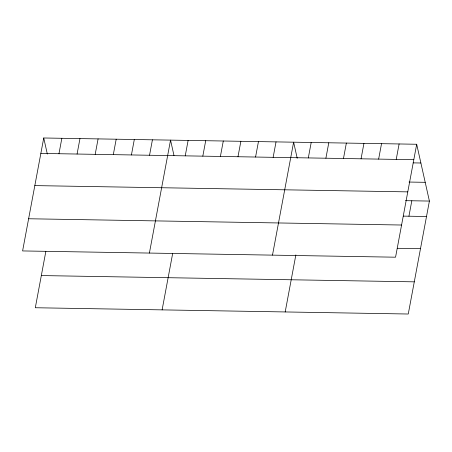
<?xml version="1.0" encoding="UTF-8"?>
<svg xmlns="http://www.w3.org/2000/svg" width="452" height="452" viewBox="0 0 452 452"><rect width="100%" height="100%" fill="white"/><g stroke="black" fill="none" stroke-linecap="round" stroke-linejoin="round"><path stroke-width="0.68" d="M43.737 137.984L22.6 250.933L395.556 257.199L416.693 144.256L43.737 137.984L47.33 154.053M58.963 153.731L61.851 138.289M45.85 251.397L35.307 307.744L408.263 314.016L429.4 201.067L416.693 144.256M77.077 154.036L79.97 138.594M95.191 154.341L98.084 138.9M113.305 154.646L116.198 139.205M131.425 154.951L134.312 139.51M149.539 155.251L152.426 139.809M149.403 253.063L170.545 140.114L173.986 155.516M185.235 155.855L188.122 140.414M162.11 309.88L172.658 253.527M202.818 156.149L205.705 140.708M220.401 156.443L223.288 141.001M237.984 156.742L240.871 141.301M255.566 157.036L258.454 141.595M273.144 157.33L276.036 141.888M272.483 255.131L293.619 142.182L297.213 158.256M308.309 157.923L311.202 142.482M285.189 311.948L295.862 254.905M325.892 158.217L328.785 142.775M343.475 158.511L346.362 143.069M361.058 158.81L363.945 143.369M378.64 159.104L381.528 143.663M396.223 159.398L399.11 143.956M408.93 216.214L411.817 200.773M40.849 153.426L413.806 159.697M413.151 162.873L420.885 163.002M409.032 182.049L425.208 182.32M34.827 185.602L407.783 191.874M405.489 200.665L429.4 201.067M403.303 216.118L426.513 216.508M28.623 218.757L401.579 225.023M397.28 248.295L420.49 248.685M41.33 275.567L414.286 281.839"/></g></svg>
